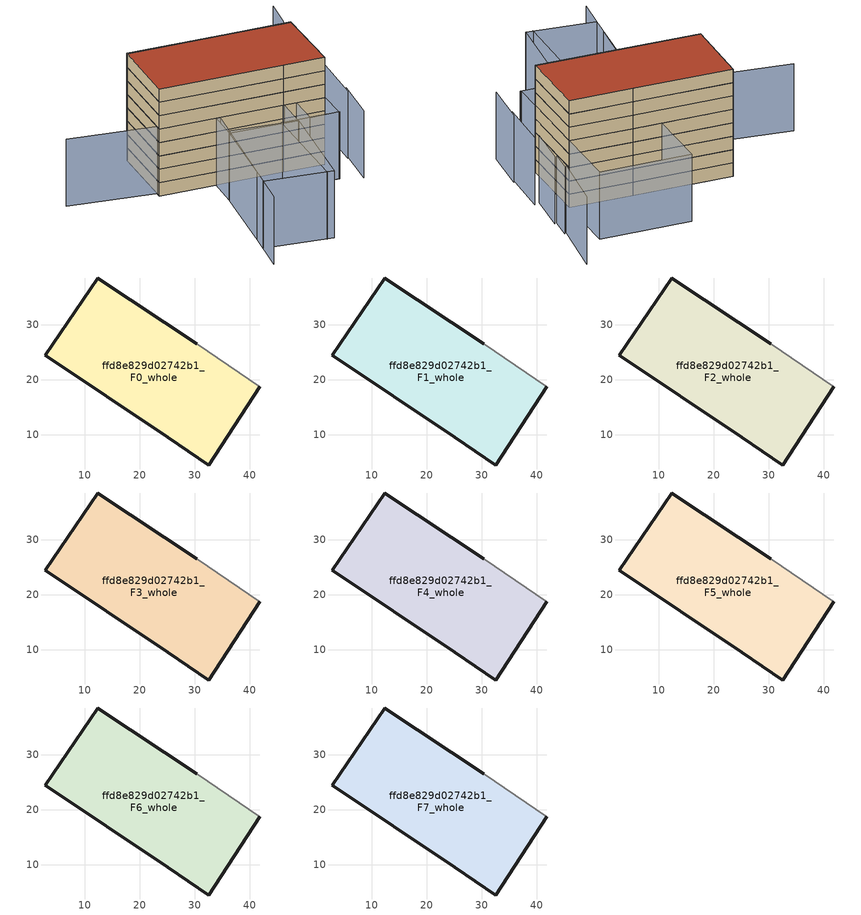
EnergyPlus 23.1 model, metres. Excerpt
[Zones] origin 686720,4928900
ffd8e829d02742b1_F0_whole
 floor ground (EU_floor_Construction): 32.54,4.47 41.83,18.71 30.36,26.49 12.33,38.46 2.82,24.46 25.1,9.51 z0
 wall outside (EU_wall_Construction): 41.83,18.71 32.54,4.47 25.1,9.51 2.82,24.46 12.33,38.46 30.36,26.49 z0:3
 wall adiabatic (EU_wall_Construction): 30.36,26.49 41.83,18.71 z0:3
ffd8e829d02742b1_F1_whole
 floor to ffd8e829d02742b1_F0_whole (EU_floor_Construction): 32.54,4.47 41.83,18.71 30.36,26.49 12.33,38.46 2.82,24.46 25.1,9.51 z3
 wall outside (EU_wall_Construction): 41.83,18.71 32.54,4.47 25.1,9.51 2.82,24.46 12.33,38.46 30.36,26.49 z3:6
 wall adiabatic (EU_wall_Construction): 30.36,26.49 41.83,18.71 z3:6
ffd8e829d02742b1_F2_whole
 floor to ffd8e829d02742b1_F1_whole (EU_floor_Construction): 32.54,4.47 41.83,18.71 30.36,26.49 12.33,38.46 2.82,24.46 25.1,9.51 z6
 wall outside (EU_wall_Construction): 41.83,18.71 32.54,4.47 25.1,9.51 2.82,24.46 12.33,38.46 30.36,26.49 z6:9
 wall adiabatic (EU_wall_Construction): 30.36,26.49 41.83,18.71 z6:9
ffd8e829d02742b1_F3_whole
 floor to ffd8e829d02742b1_F2_whole (EU_floor_Construction): 32.54,4.47 41.83,18.71 30.36,26.49 12.33,38.46 2.82,24.46 25.1,9.51 z9
 wall outside (EU_wall_Construction): 41.83,18.71 32.54,4.47 25.1,9.51 2.82,24.46 12.33,38.46 30.36,26.49 z9:12
 wall adiabatic (EU_wall_Construction): 30.36,26.49 41.83,18.71 z9:12
ffd8e829d02742b1_F4_whole
 floor to ffd8e829d02742b1_F3_whole (EU_floor_Construction): 32.54,4.47 41.83,18.71 30.36,26.49 12.33,38.46 2.82,24.46 25.1,9.51 z12
 wall outside (EU_wall_Construction): 41.83,18.71 32.54,4.47 25.1,9.51 2.82,24.46 12.33,38.46 30.36,26.49 z12:15
 wall adiabatic (EU_wall_Construction): 30.36,26.49 41.83,18.71 z12:15
ffd8e829d02742b1_F5_whole
 floor to ffd8e829d02742b1_F4_whole (EU_floor_Construction): 32.54,4.47 41.83,18.71 30.36,26.49 12.33,38.46 2.82,24.46 25.1,9.51 z15
 wall outside (EU_wall_Construction): 41.83,18.71 32.54,4.47 25.1,9.51 2.82,24.46 12.33,38.46 30.36,26.49 z15:18
 wall adiabatic (EU_wall_Construction): 30.36,26.49 41.83,18.71 z15:18
ffd8e829d02742b1_F6_whole
 floor to ffd8e829d02742b1_F5_whole (EU_floor_Construction): 32.54,4.47 41.83,18.71 30.36,26.49 12.33,38.46 2.82,24.46 25.1,9.51 z18
 wall outside (EU_wall_Construction): 41.83,18.71 32.54,4.47 25.1,9.51 2.82,24.46 12.33,38.46 30.36,26.49 z18:21
 wall adiabatic (EU_wall_Construction): 30.36,26.49 41.83,18.71 z18:21
ffd8e829d02742b1_F7_whole
 floor to ffd8e829d02742b1_F6_whole (EU_floor_Construction): 32.54,4.47 41.83,18.71 30.36,26.49 12.33,38.46 2.82,24.46 25.1,9.51 z21
 wall outside (EU_wall_Construction): 41.83,18.71 32.54,4.47 25.1,9.51 2.82,24.46 12.33,38.46 30.36,26.49 z21:24
 wall adiabatic (EU_wall_Construction): 30.36,26.49 41.83,18.71 z21:24
 roof outside (EU_roof_Construction): 30.36,26.49 41.83,18.71 32.54,4.47 25.1,9.51 2.82,24.46 12.33,38.46 z24
shading: 5.28,-13.9 18.48,5.65 / 18.48,5.65 28.95,-1.43 / -11.04,37.57 13.66,17.1 / 13.66,17.1 -9.62,-10.98 / 32,-5.09 38.55,3.32 / 37.43,2.2 44.45,12.21 / 43.2,12.46 49.27,20.08 / 48.88,20.38 51.9,24.17 / 51.38,24.21 60.61,35.15 / -4.89,-5.38 9.55,12.58 / 9.55,12.58 21.15,3.26 / 21.15,3.26 6.7,-14.71 / 6.7,-14.71 -4.89,-5.38 / 21.05,3.34 8.95,11.84 / 8.95,11.84 13.2,17.88 / 13.2,17.88 25.3,9.37 / 25.3,9.37 21.05,3.34 / 32.61,4.58 28.78,-1.31 / 28.78,-1.31 23.58,2.08 / 23.58,2.08 27.41,7.96 / 27.41,7.96 32.61,4.58 / 50.13,31.38 41.83,18.72 / 41.83,18.72 25.1,29.68 / 25.1,29.68 33.4,42.34 / 33.4,42.34 50.13,31.38 z0:15
[Building]
EU S2 Campaign: North Axis=0; Terrain=City; Solar Distribution=FullExterior
[Site:Location]
Bologna: Latitude=44.5; Longitude=11.25; Time Zone=1; Elevation=37
[SizingPeriod:WeatherFileDays]
AnnualSizingPeriod: Begin Month=1; Begin Day of Month=1; End Month=12; End Day of Month=31; Day of Week for Start Day=Monday; Use Weather File Daylight Saving Period=No; Use Weather File Rain and Snow Indicators=No
[MATERIAL]
EU_InternalMass_Material: Roughness=MediumRough; Thickness=0.1; Conductivity=1; Density=1800; Specific Heat=900; Thermal Absorptance=0.9; Solar Absorptance=0.7; Visible Absorptance=0.7
[MATERIAL:NOMASS] Roughness=MediumRough; Thermal Absorptance=0.9; Solar Absorptance=0.7; Visible Absorptance=0.7
Name | Thermal Resistance
EU_wall_NoMass | 0.905828
EU_roof_NoMass | 0.37593
EU_floor_NoMass | 0.67114
[CONSTRUCTION]
EU_wall_Construction: EU_wall_NoMass
EU_roof_Construction: EU_roof_NoMass
EU_floor_Construction: EU_floor_NoMass
EU_InternalMass_Construction: EU_InternalMass_Material
[ZONE] Type=1; Multiplier=1; Ceiling Height=autocalculate; Volume=1817.34; Floor Area=autocalculate; Part of Total Floor Area=Yes
ffd8e829d02742b1_F0_whole; ffd8e829d02742b1_F1_whole; ffd8e829d02742b1_F2_whole; ffd8e829d02742b1_F3_whole; ffd8e829d02742b1_F4_whole; ffd8e829d02742b1_F5_whole; ffd8e829d02742b1_F6_whole; ffd8e829d02742b1_F7_whole
[INTERNALMASS] Construction=EU_InternalMass_Construction; Surface Area=605.779
Name | Zone or ZoneList
ffd8e829d02742b1_F0_whole_EU_InternalMass | ffd8e829d02742b1_F0_whole
ffd8e829d02742b1_F1_whole_EU_InternalMass | ffd8e829d02742b1_F1_whole
ffd8e829d02742b1_F2_whole_EU_InternalMass | ffd8e829d02742b1_F2_whole
ffd8e829d02742b1_F3_whole_EU_InternalMass | ffd8e829d02742b1_F3_whole
ffd8e829d02742b1_F4_whole_EU_InternalMass | ffd8e829d02742b1_F4_whole
ffd8e829d02742b1_F5_whole_EU_InternalMass | ffd8e829d02742b1_F5_whole
ffd8e829d02742b1_F6_whole_EU_InternalMass | ffd8e829d02742b1_F6_whole
ffd8e829d02742b1_F7_whole_EU_InternalMass | ffd8e829d02742b1_F7_whole
[OTHEREQUIPMENT] Fuel Type=Electricity; Design Level Calculation Method=Watts/Area; Power per Zone Floor Area=1; Fraction Latent=0; Fraction Radiant=0; Fraction Lost=0; Carbon Dioxide Generation Rate=0; EndUse Subcategory=EU_Step8_InternalGains
Name | Zone or ZoneList or Space or SpaceList | Schedule
EU_Step8_InternalGain_ffd8e829d02742b1_F0_whole_f000 | ffd8e829d02742b1_F0_whole | EU_Step8_GainSchedule_ffd8e829d02742b1_F0_whole_f000
EU_Step8_InternalGain_ffd8e829d02742b1_F1_whole_f000 | ffd8e829d02742b1_F1_whole | EU_Step8_GainSchedule_ffd8e829d02742b1_F1_whole_f000
EU_Step8_InternalGain_ffd8e829d02742b1_F2_whole_f000 | ffd8e829d02742b1_F2_whole | EU_Step8_GainSchedule_ffd8e829d02742b1_F2_whole_f000
EU_Step8_InternalGain_ffd8e829d02742b1_F3_whole_f000 | ffd8e829d02742b1_F3_whole | EU_Step8_GainSchedule_ffd8e829d02742b1_F3_whole_f000
EU_Step8_InternalGain_ffd8e829d02742b1_F4_whole_f000 | ffd8e829d02742b1_F4_whole | EU_Step8_GainSchedule_ffd8e829d02742b1_F4_whole_f000
EU_Step8_InternalGain_ffd8e829d02742b1_F5_whole_f000 | ffd8e829d02742b1_F5_whole | EU_Step8_GainSchedule_ffd8e829d02742b1_F5_whole_f000
EU_Step8_InternalGain_ffd8e829d02742b1_F6_whole_f000 | ffd8e829d02742b1_F6_whole | EU_Step8_GainSchedule_ffd8e829d02742b1_F6_whole_f000
EU_Step8_InternalGain_ffd8e829d02742b1_F7_whole_f000 | ffd8e829d02742b1_F7_whole | EU_Step8_GainSchedule_ffd8e829d02742b1_F7_whole_f000
[ZONEVENTILATION:DESIGNFLOWRATE] Schedule=EU_AlwaysOn; Design Flow Rate Calculation Method=AirChanges/Hour; Air Changes per Hour=0.73129; Ventilation Type=Natural; Fan Pressure Rise=0; Fan Total Efficiency=1; Constant Term Coefficient=1; Temperature Term Coefficient=0; Velocity Term Coefficient=0; Velocity Squared Term Coefficient=0; Minimum Indoor Temperature=-100; Maximum Indoor Temperature=100; Delta Temperature=-100; Minimum Outdoor Temperature=-100; Maximum Outdoor Temperature=100; Maximum Wind Speed=40
Name | Zone or ZoneList or Space or SpaceList
EU_ConstantAir_ffd8e829d02742b1_F0_whole | ffd8e829d02742b1_F0_whole
EU_ConstantAir_ffd8e829d02742b1_F1_whole | ffd8e829d02742b1_F1_whole
EU_ConstantAir_ffd8e829d02742b1_F2_whole | ffd8e829d02742b1_F2_whole
EU_ConstantAir_ffd8e829d02742b1_F3_whole | ffd8e829d02742b1_F3_whole
EU_ConstantAir_ffd8e829d02742b1_F4_whole | ffd8e829d02742b1_F4_whole
EU_ConstantAir_ffd8e829d02742b1_F5_whole | ffd8e829d02742b1_F5_whole
EU_ConstantAir_ffd8e829d02742b1_F6_whole | ffd8e829d02742b1_F6_whole
EU_ConstantAir_ffd8e829d02742b1_F7_whole | ffd8e829d02742b1_F7_whole
[HVACTEMPLATE:THERMOSTAT] Constant Heating Setpoint=20; Constant Cooling Setpoint=50
EU_HeatOnly_ffd8e829d02742b1_F0_whole; EU_HeatOnly_ffd8e829d02742b1_F1_whole; EU_HeatOnly_ffd8e829d02742b1_F2_whole; EU_HeatOnly_ffd8e829d02742b1_F3_whole; EU_HeatOnly_ffd8e829d02742b1_F4_whole; EU_HeatOnly_ffd8e829d02742b1_F5_whole; EU_HeatOnly_ffd8e829d02742b1_F6_whole; EU_HeatOnly_ffd8e829d02742b1_F7_whole
[HVACTEMPLATE:ZONE:IDEALLOADSAIRSYSTEM] System Availability Schedule=EU_AlwaysOn; Maximum Heating Supply Air Temperature=50; Minimum Cooling Supply Air Temperature=13; Maximum Heating Supply Air Humidity Ratio=0.0156; Minimum Cooling Supply Air Humidity Ratio=0.0077; Heating Limit=NoLimit; Cooling Limit=NoLimit; Heating Availability Schedule=EU_AlwaysOn; Cooling Availability Schedule=EU_CoolingOff; Dehumidification Control Type=ConstantSensibleHeatRatio; Cooling Sensible Heat Ratio=0.7; Dehumidification Setpoint=60; Humidification Control Type=None; Humidification Setpoint=30; Outdoor Air Method=None; Outdoor Air Flow Rate per Person=0.00944; Outdoor Air Flow Rate per Zone Floor Area=0; Outdoor Air Flow Rate per Zone=0; Demand Controlled Ventilation Type=None; Outdoor Air Economizer Type=NoEconomizer; Heat Recovery Type=None; Sensible Heat Recovery Effectiveness=0.7; Latent Heat Recovery Effectiveness=0.65
Name | Template Thermostat
ffd8e829d02742b1_F0_whole | EU_HeatOnly_ffd8e829d02742b1_F0_whole
ffd8e829d02742b1_F1_whole | EU_HeatOnly_ffd8e829d02742b1_F1_whole
ffd8e829d02742b1_F2_whole | EU_HeatOnly_ffd8e829d02742b1_F2_whole
ffd8e829d02742b1_F3_whole | EU_HeatOnly_ffd8e829d02742b1_F3_whole
ffd8e829d02742b1_F4_whole | EU_HeatOnly_ffd8e829d02742b1_F4_whole
ffd8e829d02742b1_F5_whole | EU_HeatOnly_ffd8e829d02742b1_F5_whole
ffd8e829d02742b1_F6_whole | EU_HeatOnly_ffd8e829d02742b1_F6_whole
ffd8e829d02742b1_F7_whole | EU_HeatOnly_ffd8e829d02742b1_F7_whole
[SIZING:ZONE] Zone Cooling Design Supply Air Temperature Input Method=SupplyAirTemperature; Zone Cooling Design Supply Air Temperature=13; Zone Heating Design Supply Air Temperature Input Method=SupplyAirTemperature; Zone Heating Design Supply Air Temperature=50; Zone Cooling Design Supply Air Humidity Ratio=0.008; Zone Heating Design Supply Air Humidity Ratio=0.008; Cooling Design Air Flow Method=DesignDay; Cooling Design Air Flow Rate=0; Cooling Minimum Air Flow per Zone Floor Area=0.000762; Cooling Minimum Air Flow=0; Cooling Minimum Air Flow Fraction=0.2; Heating Design Air Flow Method=DesignDay; Heating Design Air Flow Rate=0; Heating Maximum Air Flow per Zone Floor Area=0.002032; Heating Maximum Air Flow=0.141576; Heating Maximum Air Flow Fraction=0.3; Account for Dedicated Outdoor Air System=No; Dedicated Outdoor Air System Control Strategy=NeutralSupplyAir; Dedicated Outdoor Air Low Setpoint Temperature for Design=autosize; Dedicated Outdoor Air High Setpoint Temperature for Design=autosize; Zone Load Sizing Method=Sensible Load Only No Latent Load; Zone Latent Cooling Design Supply Air Humidity Ratio Input Method=HumidityRatioDifference; Zone Cooling Design Supply Air Humidity Ratio Difference=0.005; Zone Latent Heating Design Supply Air Humidity Ratio Input Method=HumidityRatioDifference; Zone Humidification Design Supply Air Humidity Ratio Difference=0.005
ffd8e829d02742b1_F0_whole; ffd8e829d02742b1_F1_whole; ffd8e829d02742b1_F2_whole; ffd8e829d02742b1_F3_whole; ffd8e829d02742b1_F4_whole; ffd8e829d02742b1_F5_whole; ffd8e829d02742b1_F6_whole; ffd8e829d02742b1_F7_whole
[SCHEDULE:CONSTANT]
Name | Hourly Value
EU_AlwaysOn | 1
EU_CoolingOff | 0
[SCHEDULE:FILE] Column Number=1; Rows to Skip at Top=0; Number of Hours of Data=8760; Column Separator=Comma; Interpolate to Timestep=No; Minutes per Item=60; Adjust Schedule for Daylight Savings=Yes
Name | File
EU_Step8_GainSchedule_ffd8e829d02742b1_F0_whole_f000 | ../../schedules/ffd8e829d02742b1/ffd8e829d02742b1_F0_whole_f000_gain.csv
EU_Step8_GainSchedule_ffd8e829d02742b1_F1_whole_f000 | ../../schedules/ffd8e829d02742b1/ffd8e829d02742b1_F1_whole_f000_gain.csv
EU_Step8_GainSchedule_ffd8e829d02742b1_F2_whole_f000 | ../../schedules/ffd8e829d02742b1/ffd8e829d02742b1_F2_whole_f000_gain.csv
EU_Step8_GainSchedule_ffd8e829d02742b1_F3_whole_f000 | ../../schedules/ffd8e829d02742b1/ffd8e829d02742b1_F3_whole_f000_gain.csv
EU_Step8_GainSchedule_ffd8e829d02742b1_F4_whole_f000 | ../../schedules/ffd8e829d02742b1/ffd8e829d02742b1_F4_whole_f000_gain.csv
EU_Step8_GainSchedule_ffd8e829d02742b1_F5_whole_f000 | ../../schedules/ffd8e829d02742b1/ffd8e829d02742b1_F5_whole_f000_gain.csv
EU_Step8_GainSchedule_ffd8e829d02742b1_F6_whole_f000 | ../../schedules/ffd8e829d02742b1/ffd8e829d02742b1_F6_whole_f000_gain.csv
EU_Step8_GainSchedule_ffd8e829d02742b1_F7_whole_f000 | ../../schedules/ffd8e829d02742b1/ffd8e829d02742b1_F7_whole_f000_gain.csv
